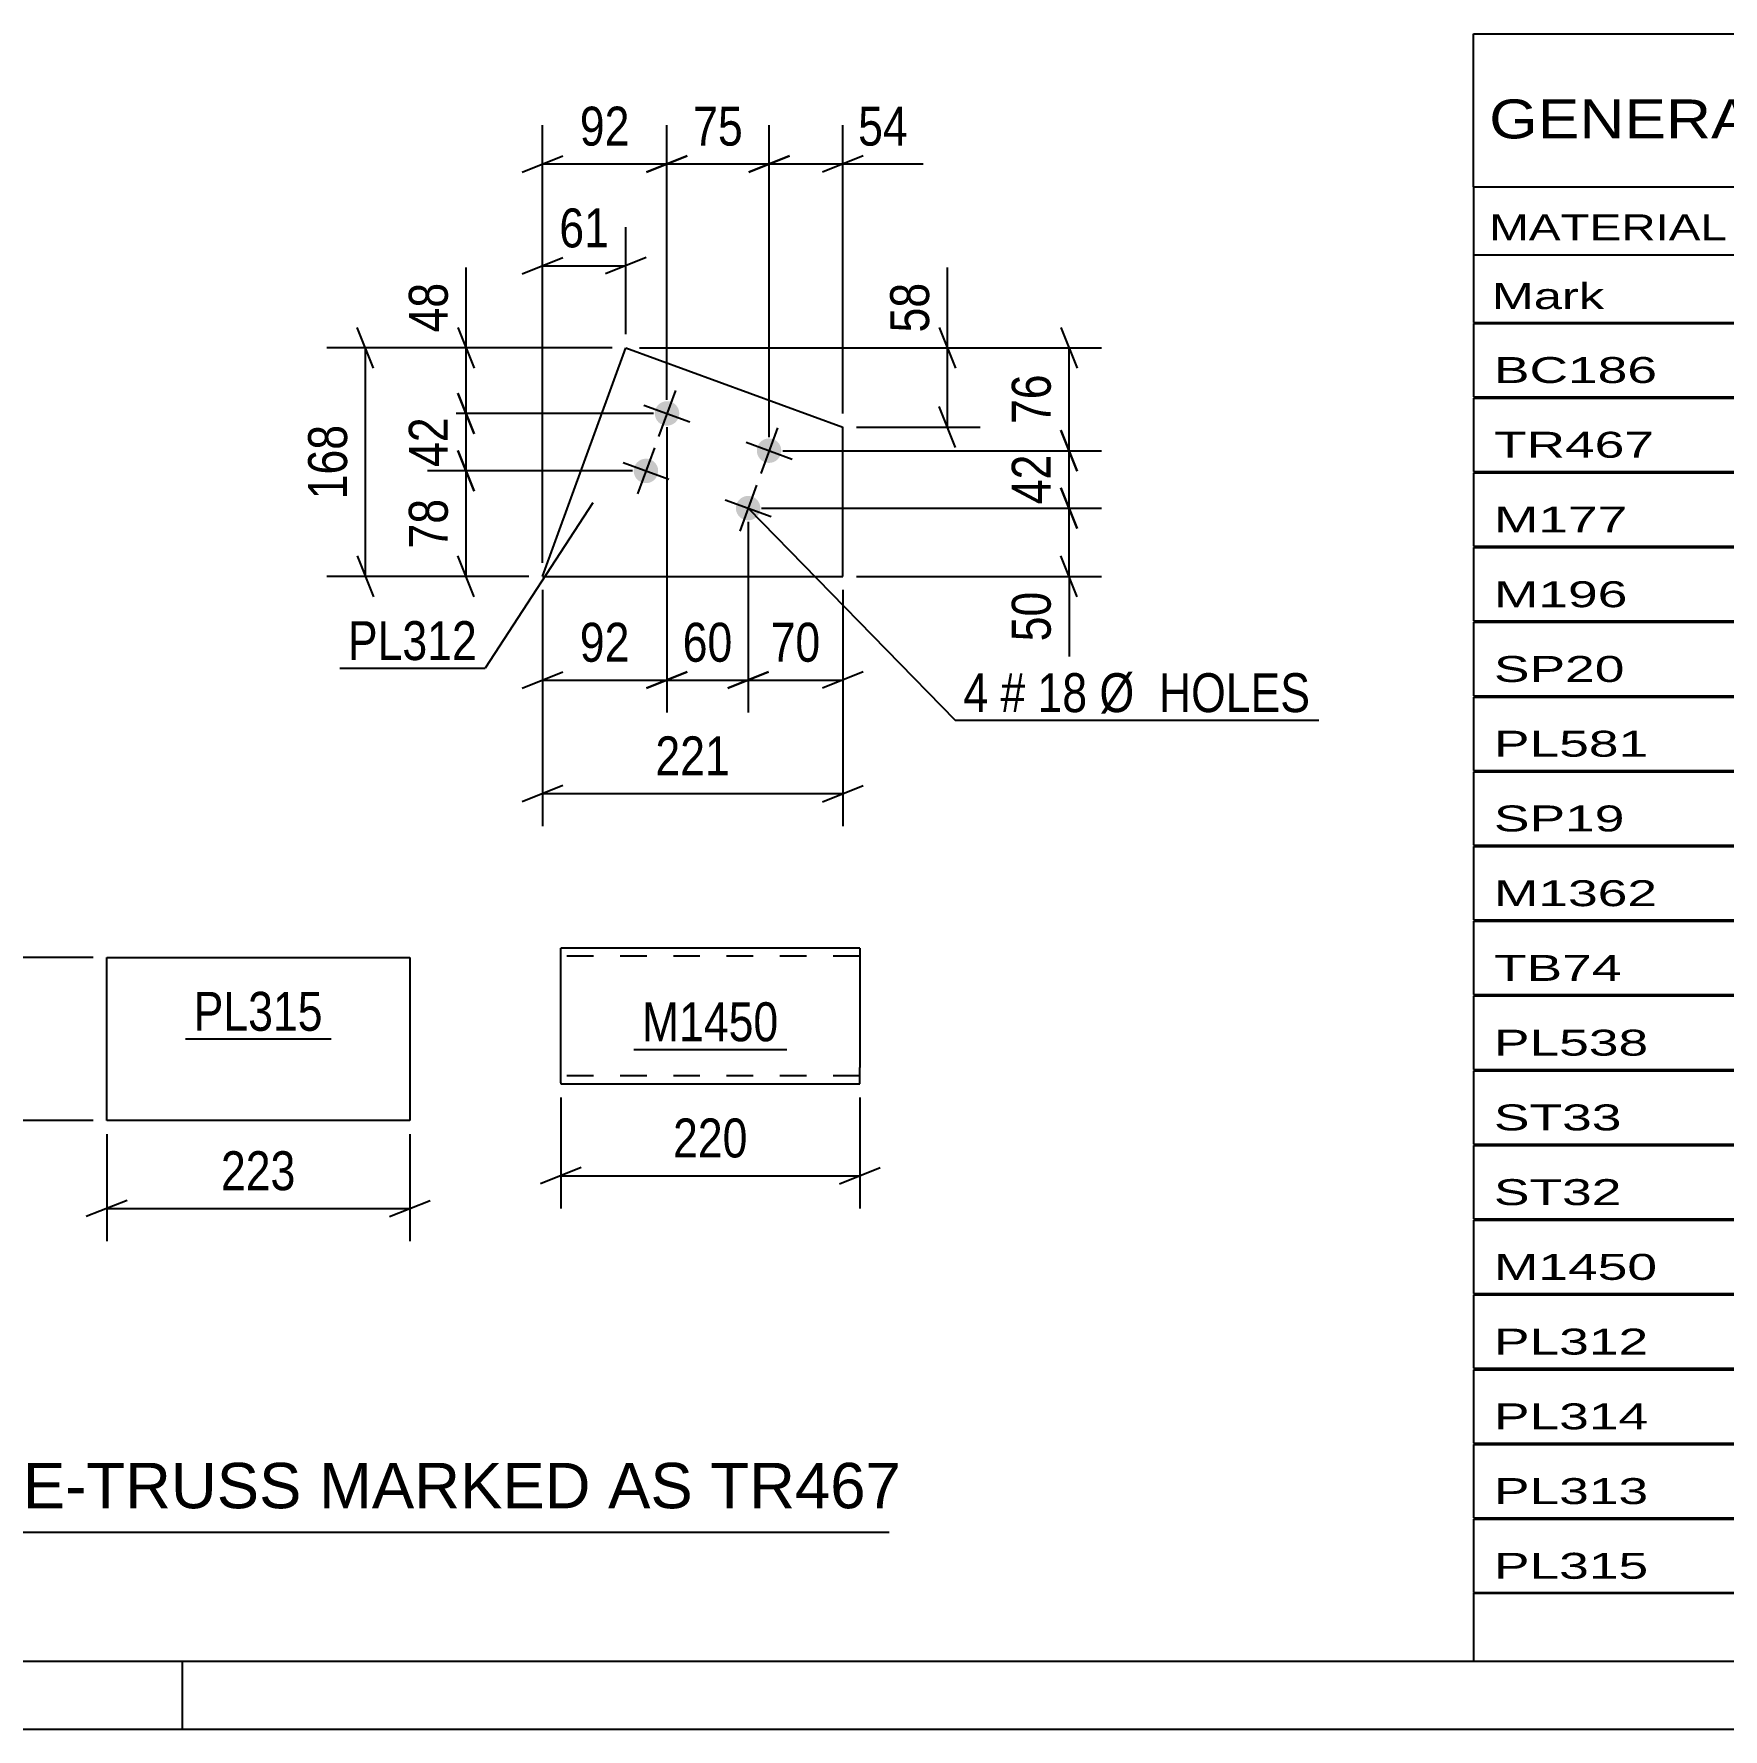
# Model space of a CAD drawing. Header units: millimetres. Extents: x 0 to 841, y 0 to 594.
# Drawn here: x 410.1 to 534.4, y 0 to 124.8 of the extents above; entities that cross this region are included whole.
import ezdxf

# ---------------------------------------------------------------- set-up
doc = ezdxf.new("R2010")
doc.units = ezdxf.units.MM
doc.linetypes.add('DXK_LINE_DOT2', pattern=[3.9198, 1.9599, -1.9599])
doc.styles.add('Arial', font='ARIAL.TTF', dxfattribs={"height": 0.2})
doc.styles.add('Arial Narrow', font='ARIALN.TTF', dxfattribs={"height": 0.2})

# ---------------------------------------------------------------- blocks, each defined once
blk = doc.blocks.new('Unknown-318887657-1133 - 14856')
at = {"color": 5, "linetype": 'Continuous'}
for p, q in [((5, 5), (836, 5)), ((421, 0), (421, 5)), ((0, 0), (841, 0))]:
    blk.add_line(p, q, dxfattribs=at)
blk = doc.blocks.new('Part-318887657-7337 - 7333')
at = {"color": 2, "linetype": 'Continuous'}
for p, q in [((470.83, 57.48), (448.83, 57.48)), ((448.83, 47.57), (448.83, 57.48)), ((470.83, 57.48), (470.83, 48.68)), ((470.83, 47.48), (470.83, 48.68)), ((448.83, 47.57), (448.83, 47.48)), ((448.83, 47.48), (470.83, 47.48))]:
    blk.add_line(p, q, dxfattribs=at)
at = {"color": 7, "linetype": 'DXK_LINE_DOT2'}
for p, q in [((470.83, 56.88), (448.83, 56.88)), ((448.83, 48.08), (448.83, 48.13)), ((470.83, 48.08), (448.83, 48.08)), ((470.83, 48.13), (470.83, 48.45)), ((470.83, 48.08), (470.83, 48.13))]:
    blk.add_line(p, q, dxfattribs=at)
blk = doc.blocks.new('Bolt-318887657-7579 - 7577')
at = {"linetype": 'Continuous'}
for points in [[(457.49, 96.51, -1), (455.8, 97.13, -1)], [(465, 93.77, -1), (463.31, 94.39, -1)], [(455.94, 92.28, -1), (454.25, 92.9, -1)], [(463.46, 89.54, -1), (461.77, 90.16, -1)]]:
    blk.add_hatch(color=1, dxfattribs=at).paths.add_polyline_path(points)
at = {"color": 1, "linetype": 'Continuous'}
for p, q in [((454.95, 97.44), (458.33, 96.2)), ((457.26, 98.51), (456.02, 95.13)), ((464.77, 95.77), (463.54, 92.39)), ((455.72, 94.28), (454.48, 90.9)), ((462.47, 94.7), (465.85, 93.46)), ((453.41, 93.21), (456.79, 91.98)), ((463.23, 91.54), (462, 88.16)), ((460.92, 90.47), (464.31, 89.23))]:
    blk.add_line(p, q, dxfattribs=at)
blk = doc.blocks.new('Part-318887657-7584 - 7577')
at = {"color": 2, "linetype": 'Continuous'}
for p, q in [((447.48, 84.83), (453.61, 101.65)), ((453.61, 101.65), (469.58, 95.82)), ((469.58, 84.83), (469.58, 95.82)), ((447.48, 84.83), (469.58, 84.83))]:
    blk.add_line(p, q, dxfattribs=at)
blk = doc.blocks.new('Part-318887657-7849 - 7845')
at = {"color": 2, "linetype": 'Continuous'}
for p, q in [((415.41, 44.79), (415.41, 56.79)), ((415.41, 56.79), (437.72, 56.79)), ((437.72, 56.79), (437.72, 44.79)), ((437.72, 44.79), (415.41, 44.79))]:
    blk.add_line(p, q, dxfattribs=at)
blk = doc.blocks.new('StraightDimension-318887657-7339 - 7333')
at = {"color": 7, "linetype": 'Continuous'}
for p, q in [((448.83, 46.48), (448.83, 38.32)), ((470.83, 46.48), (470.83, 38.32)), ((450.33, 41.32), (447.33, 40.12)), ((469.33, 40.12), (472.33, 41.32)), ((448.83, 40.72), (470.83, 40.72))]:
    blk.add_line(p, q, dxfattribs=at)
at = {"color": 0}
blk.add_wipeout([(463.17, 41.47), (463.17, 45.67), (456.49, 45.67), (456.49, 41.47)], dxfattribs=at)
at = {"color": 3, "style": 'Arial Narrow'}
blk.add_text('220', height=2.863, dxfattribs=at).set_placement((457.09, 42.07))
blk = doc.blocks.new('StraightDimension-318887657-7681 - 7577')
at = {"color": 7, "linetype": 'Continuous'}
for p, q in [((485.63, 95.58), (486.83, 92.58)), ((465.16, 94.08), (488.63, 94.08)), ((486.23, 89.85), (486.23, 94.08)), ((486.83, 88.35), (485.63, 91.35)), ((463.61, 89.85), (488.63, 89.85))]:
    blk.add_line(p, q, dxfattribs=at)
at = {"color": 0}
blk.add_wipeout([(485.48, 94.39), (481.28, 94.39), (481.28, 89.54), (485.48, 89.54)], dxfattribs=at)
at = {"color": 3, "style": 'Arial Narrow'}
blk.add_text('42', height=2.863, rotation=90.0002, dxfattribs=at).set_placement((484.88, 90.14))
blk = doc.blocks.new('StraightDimension-318887657-7600 - 7577')
at = {"color": 7, "linetype": 'Continuous'}
for p, q in [((441.86, 101.65), (441.86, 107.56)), ((441.86, 101.65), (441.86, 107.56)), ((441.26, 103.15), (442.46, 100.15)), ((452.61, 101.65), (439.01, 101.65)), ((441.86, 96.82), (441.86, 101.65)), ((442.46, 95.32), (441.26, 98.32)), ((455.64, 96.82), (439.01, 96.82))]:
    blk.add_line(p, q, dxfattribs=at)
at = {"color": 0}
blk.add_wipeout([(441.11, 107.03), (436.91, 107.03), (436.91, 102.18), (441.11, 102.18)], dxfattribs=at)
at = {"color": 3, "style": 'Arial Narrow'}
blk.add_text('48', height=2.863, rotation=90.0002, dxfattribs=at).set_placement((440.51, 102.78))
blk = doc.blocks.new('StraightDimension-318887657-7592 - 7577')
at = {"color": 7, "linetype": 'Continuous'}
for p, q in [((441.26, 98.32), (442.46, 95.32)), ((455.64, 96.82), (439.01, 96.82)), ((441.86, 92.59), (441.86, 96.82)), ((442.46, 91.09), (441.26, 94.09)), ((454.1, 92.59), (439.01, 92.59))]:
    blk.add_line(p, q, dxfattribs=at)
at = {"color": 0}
blk.add_wipeout([(441.11, 97.13), (436.91, 97.13), (436.91, 92.28), (441.11, 92.28)], dxfattribs=at)
at = {"color": 3, "style": 'Arial Narrow'}
blk.add_text('42', height=2.863, rotation=90.0002, dxfattribs=at).set_placement((440.51, 92.88))
blk = doc.blocks.new('StraightDimension-318887657-7689 - 7577')
at = {"color": 7, "linetype": 'Continuous'}
for p, q in [((485.63, 103.15), (486.83, 100.15)), ((454.61, 101.65), (488.63, 101.65)), ((486.23, 94.08), (486.23, 101.65)), ((486.83, 92.58), (485.63, 95.58)), ((465.16, 94.08), (488.63, 94.08))]:
    blk.add_line(p, q, dxfattribs=at)
at = {"color": 0}
blk.add_wipeout([(485.48, 100.29), (481.28, 100.29), (481.28, 95.44), (485.48, 95.44)], dxfattribs=at)
at = {"color": 3, "style": 'Arial Narrow'}
blk.add_text('76', height=2.863, rotation=90.0002, dxfattribs=at).set_placement((484.88, 96.04))
blk = doc.blocks.new('StraightDimension-318887657-7672 - 7577')
at = {"color": 7, "linetype": 'Continuous'}
for p, q in [((464.16, 95.08), (464.16, 118.03)), ((469.58, 96.82), (469.58, 118.03)), ((462.66, 114.58), (465.66, 115.78)), ((464.16, 115.18), (469.58, 115.18)), ((471.08, 115.78), (468.08, 114.58)), ((469.58, 115.18), (475.49, 115.18)), ((469.58, 115.18), (475.49, 115.18))]:
    blk.add_line(p, q, dxfattribs=at)
at = {"color": 0}
blk.add_wipeout([(474.97, 115.93), (474.97, 120.13), (470.11, 120.13), (470.11, 115.93)], dxfattribs=at)
at = {"color": 3, "style": 'Arial Narrow'}
blk.add_text('54', height=2.863, dxfattribs=at).set_placement((470.71, 116.53))
blk = doc.blocks.new('StraightDimension-318887657-7586 - 7577')
at = {"color": 7, "linetype": 'Continuous'}
for p, q in [((441.26, 94.09), (442.46, 91.09)), ((454.1, 92.59), (439.01, 92.59)), ((441.86, 84.83), (441.86, 92.59)), ((442.46, 83.33), (441.26, 86.33)), ((446.48, 84.83), (439.01, 84.83))]:
    blk.add_line(p, q, dxfattribs=at)
at = {"color": 0}
blk.add_wipeout([(441.11, 91.14), (436.91, 91.14), (436.91, 86.28), (441.11, 86.28)], dxfattribs=at)
at = {"color": 3, "style": 'Arial Narrow'}
blk.add_text('78', height=2.863, rotation=90.0002, dxfattribs=at).set_placement((440.51, 86.88))
blk = doc.blocks.new('StraightDimension-318887657-7609 - 7577')
at = {"color": 7, "linetype": 'Continuous'}
for p, q in [((462.61, 88.85), (462.61, 74.8)), ((469.58, 83.83), (469.58, 74.8)), ((461.11, 76.6), (464.11, 77.8)), ((471.08, 77.8), (468.08, 76.6)), ((462.61, 77.2), (469.58, 77.2))]:
    blk.add_line(p, q, dxfattribs=at)
at = {"color": 0}
blk.add_wipeout([(468.53, 77.95), (468.53, 82.15), (463.67, 82.15), (463.67, 77.95)], dxfattribs=at)
at = {"color": 3, "style": 'Arial Narrow'}
blk.add_text('70', height=2.863, dxfattribs=at).set_placement((464.27, 78.55))
blk = doc.blocks.new('StraightDimension-318887657-7615 - 7577')
at = {"color": 7, "linetype": 'Continuous'}
for p, q in [((456.64, 95.82), (456.64, 74.8)), ((462.61, 88.85), (462.61, 74.8)), ((455.14, 76.6), (458.14, 77.8)), ((464.11, 77.8), (461.11, 76.6)), ((456.64, 77.2), (462.61, 77.2))]:
    blk.add_line(p, q, dxfattribs=at)
at = {"color": 0}
blk.add_wipeout([(462.06, 77.95), (462.06, 82.15), (457.2, 82.15), (457.2, 77.95)], dxfattribs=at)
at = {"color": 3, "style": 'Arial Narrow'}
blk.add_text('60', height=2.863, dxfattribs=at).set_placement((457.8, 78.55))
blk = doc.blocks.new('StraightDimension-318887657-7623 - 7577')
at = {"color": 7, "linetype": 'Continuous'}
for p, q in [((456.64, 95.82), (456.64, 74.8)), ((447.48, 83.83), (447.48, 74.8)), ((445.98, 76.6), (448.98, 77.8)), ((458.14, 77.8), (455.14, 76.6)), ((447.48, 77.2), (456.64, 77.2))]:
    blk.add_line(p, q, dxfattribs=at)
at = {"color": 0}
blk.add_wipeout([(454.49, 77.95), (454.49, 82.15), (449.63, 82.15), (449.63, 77.95)], dxfattribs=at)
at = {"color": 3, "style": 'Arial Narrow'}
blk.add_text('92', height=2.863, dxfattribs=at).set_placement((450.23, 78.55))
blk = doc.blocks.new('StraightDimension-318887657-7630 - 7577')
at = {"color": 7, "linetype": 'Continuous'}
for p, q in [((435.05, 100.15), (433.85, 103.15)), ((452.61, 101.65), (431.6, 101.65)), ((434.45, 84.83), (434.45, 101.65)), ((433.85, 86.33), (435.05, 83.33)), ((446.48, 84.83), (431.6, 84.83))]:
    blk.add_line(p, q, dxfattribs=at)
at = {"color": 0}
blk.add_wipeout([(433.7, 96.58), (429.5, 96.58), (429.5, 89.9), (433.7, 89.9)], dxfattribs=at)
at = {"color": 3, "style": 'Arial Narrow'}
blk.add_text('168', height=2.863, rotation=90.0002, dxfattribs=at).set_placement((433.1, 90.5))
blk = doc.blocks.new('StraightDimension-318887657-7637 - 7577')
at = {"color": 7, "linetype": 'Continuous'}
for p, q in [((477.28, 101.65), (477.28, 107.56)), ((477.28, 101.65), (477.28, 107.56)), ((476.68, 103.15), (477.88, 100.15)), ((454.61, 101.65), (479.68, 101.65)), ((477.28, 95.82), (477.28, 101.65)), ((477.88, 94.32), (476.68, 97.32)), ((470.58, 95.82), (479.68, 95.82))]:
    blk.add_line(p, q, dxfattribs=at)
at = {"color": 0}
blk.add_wipeout([(476.53, 107.03), (472.33, 107.03), (472.33, 102.18), (476.53, 102.18)], dxfattribs=at)
at = {"color": 3, "style": 'Arial Narrow'}
blk.add_text('58', height=2.863, rotation=90.0002, dxfattribs=at).set_placement((475.93, 102.78))
blk = doc.blocks.new('StraightDimension-318887657-7646 - 7577')
at = {"color": 7, "linetype": 'Continuous'}
for p, q in [((447.48, 83.83), (447.48, 66.44)), ((469.58, 83.83), (469.58, 66.44)), ((448.98, 69.44), (445.98, 68.24)), ((447.48, 68.84), (469.58, 68.84)), ((468.08, 68.24), (471.08, 69.44))]:
    blk.add_line(p, q, dxfattribs=at)
at = {"color": 0}
blk.add_wipeout([(461.87, 69.59), (461.87, 73.79), (455.19, 73.79), (455.19, 69.59)], dxfattribs=at)
at = {"color": 3, "style": 'Arial Narrow'}
blk.add_text('221', height=2.863, dxfattribs=at).set_placement((455.79, 70.19))
blk = doc.blocks.new('StraightDimension-318887657-7651 - 7577')
at = {"color": 7, "linetype": 'Continuous'}
for p, q in [((447.48, 85.83), (447.48, 110.54)), ((453.61, 102.65), (453.61, 110.54)), ((445.98, 107.09), (448.98, 108.29)), ((447.48, 107.69), (453.61, 107.69)), ((455.11, 108.29), (452.11, 107.09))]:
    blk.add_line(p, q, dxfattribs=at)
at = {"color": 0}
blk.add_wipeout([(452.97, 108.44), (452.97, 112.64), (448.12, 112.64), (448.12, 108.44)], dxfattribs=at)
at = {"color": 3, "style": 'Arial Narrow'}
blk.add_text('61', height=2.863, dxfattribs=at).set_placement((448.72, 109.04))
blk = doc.blocks.new('StraightDimension-318887657-7658 - 7577')
at = {"color": 7, "linetype": 'Continuous'}
for p, q in [((456.64, 97.82), (456.64, 118.03)), ((464.16, 95.08), (464.16, 118.03)), ((455.14, 114.58), (458.14, 115.78)), ((456.64, 115.18), (464.16, 115.18)), ((465.66, 115.78), (462.66, 114.58))]:
    blk.add_line(p, q, dxfattribs=at)
at = {"color": 0}
blk.add_wipeout([(462.83, 115.93), (462.83, 120.13), (457.97, 120.13), (457.97, 115.93)], dxfattribs=at)
at = {"color": 3, "style": 'Arial Narrow'}
blk.add_text('75', height=2.863, dxfattribs=at).set_placement((458.57, 116.53))
blk = doc.blocks.new('StraightDimension-318887657-7666 - 7577')
at = {"color": 7, "linetype": 'Continuous'}
for p, q in [((447.48, 85.83), (447.48, 118.03)), ((456.64, 97.82), (456.64, 118.03)), ((445.98, 114.58), (448.98, 115.78)), ((447.48, 115.18), (456.64, 115.18)), ((458.14, 115.78), (455.14, 114.58))]:
    blk.add_line(p, q, dxfattribs=at)
at = {"color": 0}
blk.add_wipeout([(454.49, 115.93), (454.49, 120.13), (449.63, 120.13), (449.63, 115.93)], dxfattribs=at)
at = {"color": 3, "style": 'Arial Narrow'}
blk.add_text('92', height=2.863, dxfattribs=at).set_placement((450.23, 116.53))
blk = doc.blocks.new('StraightDimension-318887657-7697 - 7577')
at = {"color": 7, "linetype": 'Continuous'}
for p, q in [((485.63, 91.35), (486.83, 88.35)), ((463.61, 89.85), (488.63, 89.85)), ((486.23, 84.83), (486.23, 89.85)), ((486.83, 83.33), (485.63, 86.33)), ((470.58, 84.83), (488.63, 84.83)), ((486.23, 84.83), (486.23, 78.93)), ((486.23, 84.83), (486.23, 78.93))]:
    blk.add_line(p, q, dxfattribs=at)
at = {"color": 0}
blk.add_wipeout([(485.48, 84.31), (481.28, 84.31), (481.28, 79.45), (485.48, 79.45)], dxfattribs=at)
at = {"color": 3, "style": 'Arial Narrow'}
blk.add_text('50', height=2.863, rotation=90.0002, dxfattribs=at).set_placement((484.88, 80.05))
blk = doc.blocks.new('StraightDimension-318887657-7862 - 7845')
at = {"color": 7, "linetype": 'Continuous'}
for p, q in [((404.81, 58.29), (406.01, 55.29)), ((414.41, 56.79), (402.56, 56.79)), ((405.41, 44.79), (405.41, 56.79)), ((406.01, 43.29), (404.81, 46.29)), ((414.41, 44.79), (402.56, 44.79))]:
    blk.add_line(p, q, dxfattribs=at)
at = {"color": 0}
blk.add_wipeout([(404.66, 54.13), (400.46, 54.13), (400.46, 47.45), (404.66, 47.45)], dxfattribs=at)
at = {"color": 3, "style": 'Arial Narrow'}
blk.add_text('120', height=2.863, rotation=90.0002, dxfattribs=at).set_placement((404.06, 48.05))
blk = doc.blocks.new('StraightDimension-318887657-7851 - 7845')
at = {"color": 7, "linetype": 'Continuous'}
for p, q in [((415.41, 43.79), (415.41, 35.91)), ((437.72, 43.79), (437.72, 35.91)), ((416.91, 38.91), (413.91, 37.71)), ((436.22, 37.71), (439.22, 38.91)), ((415.41, 38.31), (437.72, 38.31))]:
    blk.add_line(p, q, dxfattribs=at)
at = {"color": 0}
blk.add_wipeout([(429.91, 39.06), (429.91, 43.26), (423.22, 43.26), (423.22, 39.06)], dxfattribs=at)
at = {"color": 3, "style": 'Arial Narrow'}
blk.add_text('223', height=2.863, dxfattribs=at).set_placement((423.82, 39.66))
blk = doc.blocks.new('Mark-318887657-7335 - 7333')
at = {"color": 0}
blk.add_wipeout([(464.86, 50.62), (464.86, 53.62), (454.8, 53.62), (454.8, 50.62)], dxfattribs=at)
blk.add_wipeout([(464.86, 50.62), (464.86, 53.62), (454.8, 53.62), (454.8, 50.62)], dxfattribs=at)
at = {"color": 30, "linetype": 'Continuous'}
blk.add_line((454.2, 50.02), (465.46, 50.02), dxfattribs=at)
at = {"color": 3, "style": 'Arial Narrow'}
blk.add_text('M1450', height=2.863, dxfattribs=at).set_placement((454.8, 50.62))
blk = doc.blocks.new('Unknown-318887657-15378 - 14856')
at = {"color": 7, "linetype": 'Continuous'}
for p, q in [((516, 124.75), (676, 124.75)), ((516, 113.5), (516, 124.75)), ((516, 113.5), (676, 113.5)), ((516, 113.5), (516, 108.5)), ((516, 108.5), (676, 108.5)), ((516, 108.5), (516, 103.5)), ((516, 103.5), (676, 103.5)), ((516, 103.45), (516, 98.05)), ((516, 103.45), (676, 103.45)), ((516, 98.05), (676, 98.05)), ((516, 97.95), (516, 92.55)), ((516, 97.95), (676, 97.95)), ((516, 92.55), (676, 92.55)), ((516, 92.45), (516, 87.05)), ((516, 92.45), (676, 92.45)), ((516, 87.05), (676, 87.05)), ((516, 86.95), (516, 81.55)), ((516, 86.95), (676, 86.95)), ((516, 81.55), (676, 81.55)), ((516, 81.45), (516, 76.05)), ((516, 81.45), (676, 81.45)), ((516, 76.05), (676, 76.05)), ((516, 75.95), (516, 70.55)), ((516, 75.95), (676, 75.95)), ((516, 70.55), (676, 70.55)), ((516, 70.45), (516, 65.05)), ((516, 70.45), (676, 70.45)), ((516, 65.05), (676, 65.05)), ((516, 64.95), (516, 59.55)), ((516, 64.95), (676, 64.95)), ((516, 59.55), (676, 59.55)), ((516, 59.45), (516, 54.05)), ((516, 59.45), (676, 59.45)), ((516, 54.05), (676, 54.05)), ((516, 53.95), (516, 48.55)), ((516, 53.95), (676, 53.95)), ((516, 48.55), (676, 48.55)), ((516, 48.45), (516, 43.05)), ((516, 48.45), (676, 48.45)), ((516, 43.05), (676, 43.05)), ((516, 42.95), (516, 37.55)), ((516, 42.95), (676, 42.95)), ((516, 37.55), (676, 37.55)), ((516, 37.45), (516, 32.05)), ((516, 37.45), (676, 37.45)), ((516, 32.05), (676, 32.05)), ((516, 31.95), (516, 26.55)), ((516, 31.95), (676, 31.95)), ((516, 26.55), (676, 26.55)), ((516, 26.45), (516, 21.05)), ((516, 26.45), (676, 26.45)), ((516, 21.05), (676, 21.05)), ((516, 20.95), (516, 15.55)), ((516, 20.95), (676, 20.95)), ((516, 15.55), (676, 15.55)), ((516, 15.45), (516, 10.05)), ((516, 15.45), (676, 15.45)), ((516, 10.05), (676, 10.05)), ((516, 10), (676, 10)), ((516, 10), (516, 5)), ((516, 5), (676, 5))]:
    blk.add_line(p, q, dxfattribs=at)
at = {"color": 7, "style": 'Arial Narrow'}
for s, height, width, p in [('GENERAL NOTES & WELD DETAILS :', 2.8633, 1.4, (517.15, 117.06)), ("MATERIAL LIST FOR ASSEMBLY MK'D", 1.9089, 1.6, (517.15, 109.56)), ('Mark', 1.909, 1.7, (517.34, 104.5))]:
    blk.add_text(s, height=height, dxfattribs=dict(at, width=width)).set_placement(p)
at = {"color": 7, "linetype": 'Continuous', "style": 'Arial Narrow', "width": 1.794707}
for s, p in [('BC186', (517.5, 99.06)), ('TR467', (517.5, 93.56)), ('M177', (517.5, 88.06)), ('M196', (517.5, 82.56)), ('SP20', (517.5, 77.06)), ('PL581', (517.5, 71.56)), ('SP19', (517.5, 66.06)), ('M1362', (517.5, 60.56)), ('TB74', (517.5, 55.06)), ('PL538', (517.5, 49.56)), ('ST33', (517.5, 44.06)), ('ST32', (517.5, 38.56)), ('M1450', (517.5, 33.06)), ('PL312', (517.5, 27.56)), ('PL314', (517.5, 22.06)), ('PL313', (517.5, 16.56)), ('PL315', (517.5, 11.06))]:
    blk.add_text(s, height=1.909, dxfattribs=at).set_placement(p)
blk = doc.blocks.new('Unknown-318887657-15379 - 14856')
at = {"color": 7, "linetype": 'Continuous'}
blk.add_line((403, 14.5), (473, 14.5), dxfattribs=at)
at = {"color": 7, "style": 'Arial'}
blk.add_text('ONE-TRUSS MARKED AS TR467', height=3.3428, dxfattribs=at).set_placement((402.24, 16.25))
blk = doc.blocks.new('Mark-318887657-7580 - 7577')
at = {"color": 0}
blk.add_wipeout([(442.66, 78.67), (442.66, 81.67), (433.16, 81.67), (433.16, 78.67)], dxfattribs=at)
blk.add_wipeout([(442.66, 78.67), (442.66, 81.67), (433.16, 81.67), (433.16, 78.67)], dxfattribs=at)
at = {"color": 30, "linetype": 'Continuous'}
for p in [(451.18, 90.25), (432.56, 78.07)]:
    blk.add_line(p, (443.26, 78.07), dxfattribs=at)
at = {"color": 3, "style": 'Arial Narrow'}
blk.add_text('PL312', height=2.863, dxfattribs=at).set_placement((433.16, 78.67))
blk = doc.blocks.new('Mark-318887657-14772 - 7577')
at = {"color": 0}
for points in [[(480.29, 74.84), (480.29, 77.84), (478.46, 77.84), (478.46, 74.84)], [(483.01, 74.84), (483.01, 77.84), (481.19, 77.84), (481.19, 74.84)], [(487.57, 74.84), (487.57, 77.84), (483.91, 77.84), (483.91, 74.84)], [(504, 74.84), (504, 77.84), (488.47, 77.84), (488.47, 74.84)]]:
    blk.add_wipeout(points, dxfattribs=at)
for points in [[(480.29, 74.84), (480.29, 77.84), (478.46, 77.84), (478.46, 74.84)], [(483.01, 74.84), (483.01, 77.84), (481.19, 77.84), (481.19, 74.84)], [(487.57, 74.84), (487.57, 77.84), (483.91, 77.84), (483.91, 74.84)], [(504, 74.84), (504, 77.84), (488.47, 77.84), (488.47, 74.84)]]:
    blk.add_wipeout(points, dxfattribs=at)
at = {"color": 7, "linetype": 'Continuous'}
for p, q in [((462.61, 89.85), (477.86, 74.24)), ((477.86, 74.24), (504.6, 74.24))]:
    blk.add_line(p, q, dxfattribs=at)
at = {"color": 3, "style": 'Arial Narrow'}
for s, height, p in [('4', 2.86, (478.46, 74.84)), ('#', 2.86, (481.19, 74.84)), ('18', 2.863, (483.91, 74.84)), ('Ø  HOLES', 2.863, (488.47, 74.84))]:
    blk.add_text(s, height=height, dxfattribs=at).set_placement(p)
blk = doc.blocks.new('Mark-318887657-7847 - 7845')
at = {"color": 0}
blk.add_wipeout([(431.32, 51.39), (431.32, 54.39), (421.81, 54.39), (421.81, 51.39)], dxfattribs=at)
blk.add_wipeout([(431.32, 51.39), (431.32, 54.39), (421.81, 54.39), (421.81, 51.39)], dxfattribs=at)
at = {"color": 30, "linetype": 'Continuous'}
blk.add_line((421.21, 50.79), (431.92, 50.79), dxfattribs=at)
at = {"color": 3, "style": 'Arial Narrow'}
blk.add_text('PL315', height=2.863, dxfattribs=at).set_placement((421.81, 51.39))

msp = doc.modelspace()

# ---------------------------------------------------------------- block references
for name in ['Unknown-318887657-1133 - 14856', 'Unknown-318887657-15378 - 14856', 'Part-318887657-7584 - 7577', 'Bolt-318887657-7579 - 7577', 'Part-318887657-7337 - 7333', 'Part-318887657-7849 - 7845', 'Unknown-318887657-15379 - 14856']:
    msp.add_blockref(name, (0, 0))

# ---------------------------------------------------------------- next in the draw order: block references
for name in ['StraightDimension-318887657-7600 - 7577', 'StraightDimension-318887657-7681 - 7577', 'StraightDimension-318887657-7862 - 7845', 'Mark-318887657-7847 - 7845', 'Mark-318887657-7335 - 7333', 'StraightDimension-318887657-7339 - 7333']:
    msp.add_blockref(name, (0, 0))

# ---------------------------------------------------------------- next in the draw order: block references
for name in ['StraightDimension-318887657-7592 - 7577', 'StraightDimension-318887657-7609 - 7577', 'StraightDimension-318887657-7851 - 7845']:
    msp.add_blockref(name, (0, 0))

# ---------------------------------------------------------------- next in the draw order: block references
msp.add_blockref('StraightDimension-318887657-7689 - 7577', (0, 0))

# ---------------------------------------------------------------- next in the draw order: block references
for name in ['StraightDimension-318887657-7672 - 7577', 'StraightDimension-318887657-7586 - 7577']:
    msp.add_blockref(name, (0, 0))

# ---------------------------------------------------------------- next in the draw order: block references
msp.add_blockref('StraightDimension-318887657-7615 - 7577', (0, 0))

# ---------------------------------------------------------------- next in the draw order: block references
msp.add_blockref('StraightDimension-318887657-7623 - 7577', (0, 0))

# ---------------------------------------------------------------- next in the draw order: block references
for name in ['StraightDimension-318887657-7637 - 7577', 'StraightDimension-318887657-7630 - 7577']:
    msp.add_blockref(name, (0, 0))

# ---------------------------------------------------------------- next in the draw order: block references
for name in ['StraightDimension-318887657-7651 - 7577', 'StraightDimension-318887657-7646 - 7577']:
    msp.add_blockref(name, (0, 0))

# ---------------------------------------------------------------- next in the draw order: block references
for name in ['StraightDimension-318887657-7658 - 7577', 'StraightDimension-318887657-7697 - 7577']:
    msp.add_blockref(name, (0, 0))

# ---------------------------------------------------------------- next in the draw order: block references
for name in ['StraightDimension-318887657-7666 - 7577', 'Mark-318887657-14772 - 7577']:
    msp.add_blockref(name, (0, 0))

# ---------------------------------------------------------------- next in the draw order: block references
msp.add_blockref('Mark-318887657-7580 - 7577', (0, 0))

doc.saveas('drawing.dxf')
